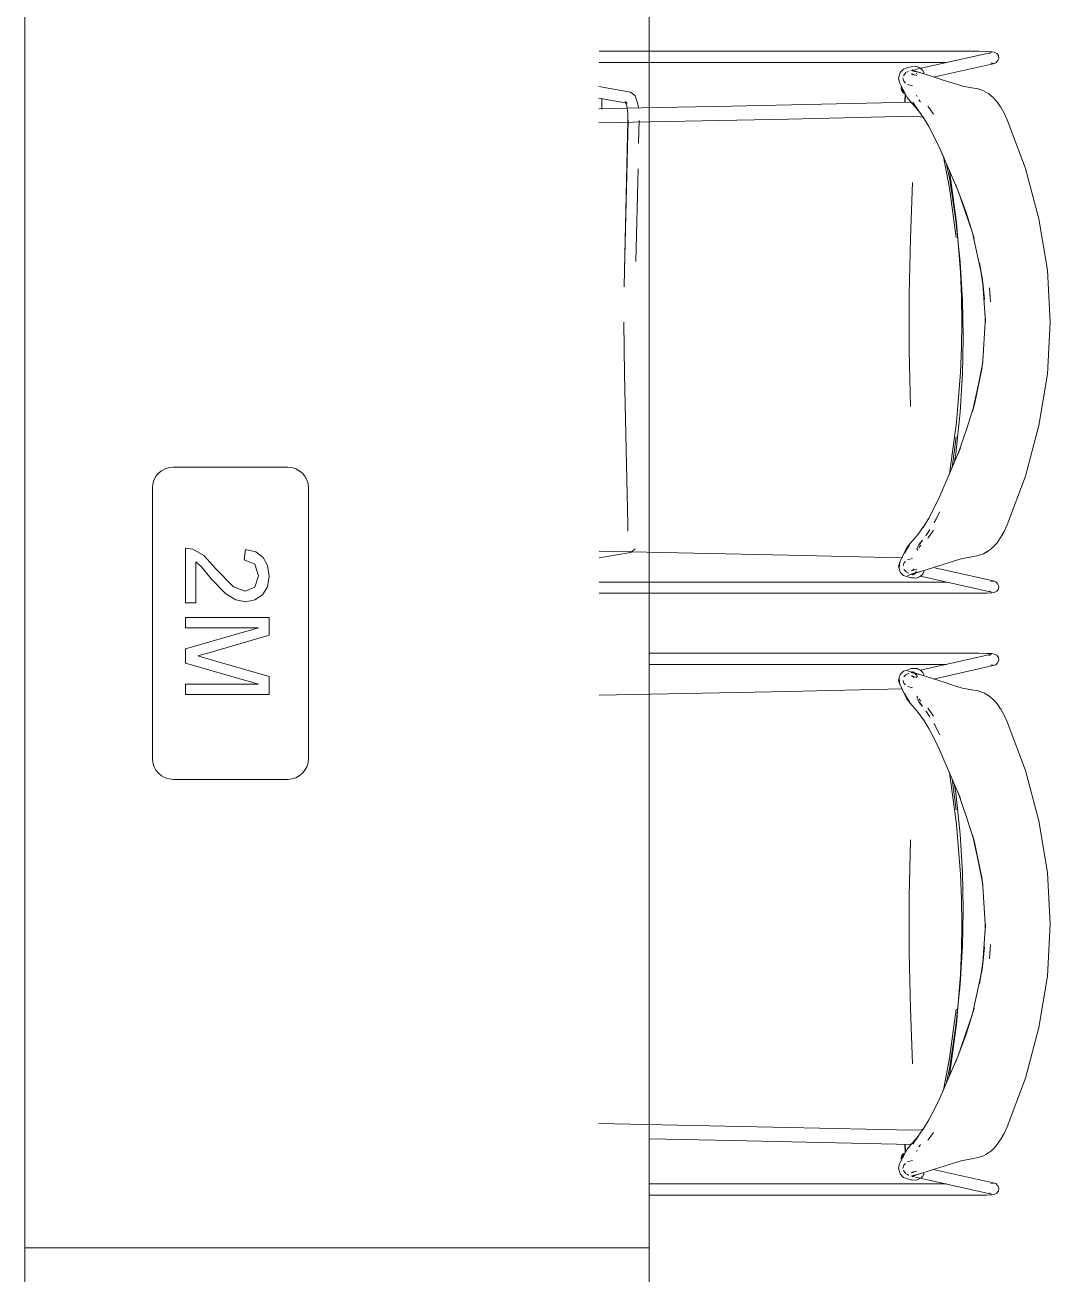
# Model space of a CAD drawing. Header units: millimetres. Extents: x 155927 to 317870, y -36033 to 97293.
# Drawn here: x 184269 to 185254, y 22156 to 23356 of the extents above; entities that cross this region are included whole.
import ezdxf

# ---------------------------------------------------------------- set-up
doc = ezdxf.new("R2010")
doc.units = ezdxf.units.MM
doc.header["$MEASUREMENT"] = 0
doc.layers.add('G-IMPT', color=8, linetype='CONTINUOUS', lineweight=9)
doc.layers.add('I-FURN', color=8, linetype='CONTINUOUS', lineweight=9)

msp = doc.modelspace()

# ---------------------------------------------------------------- linework, layer by layer
at = {"layer": 'G-IMPT'}
for p, q in [((184820.6, 23331.3), (185179.2, 23331.3)), ((185124.2, 23313.7), (185197.7, 23330.2)), ((185185.5, 23331.2), (185179.2, 23331.3)), ((185185.5, 23331.2), (185192.7, 23331.1)), ((185192.7, 23331.1), (185197.9, 23330.8)), ((185197.7, 23330.2), (185195.5, 23329.2)), ((185195.7, 23329.4), (185195.5, 23329.2)), ((185197.9, 23330.8), (185200.3, 23330.4)), ((185200.3, 23330.4), (185202.7, 23329.2)), ((185202.7, 23329.2), (185204.2, 23327.1)), ((184820.6, 23320.4), (185154.2, 23320.4)), ((185120.5, 23316.4), (185117.3, 23315.5)), ((185120.5, 23316.4), (185124.6, 23316.7)), ((185126.3, 23316.4), (185124.6, 23316.7)), ((185126.3, 23316.4), (185126.6, 23316.3)), ((185126.6, 23316.3), (185129.5, 23314.9)), ((185199.2, 23319.3), (185141.7, 23306.5)), ((185196.9, 23320.1), (185199.5, 23319.6)), ((185197.1, 23319.9), (185199.5, 23319.6)), ((185199.2, 23319.3), (185201.7, 23320.1)), ((185203.5, 23322), (185201.7, 23320.1)), ((185201.7, 23320.1), (185202, 23320.4)), ((185203.5, 23322), (185203.8, 23322.3)), ((185204.5, 23324.4), (185203.8, 23322.3)), ((185204.5, 23324.4), (185204.2, 23327.1)), ((185109.5, 23309.5), (185108.3, 23305.3)), ((185109.1, 23301.2), (185108.3, 23305.3)), ((185109.9, 23310.8), (185109.5, 23309.5)), ((185113, 23314.1), (185109.9, 23310.8)), ((185112.5, 23305.6), (185112.7, 23305)), ((185113.1, 23303), (185112.7, 23305)), ((185113, 23314.1), (185117.3, 23315.5)), ((185114.2, 23309.1), (185113.1, 23307.5)), ((185113.1, 23307.5), (185113.8, 23308.6)), ((185113.3, 23308.1), (185115.4, 23310.7)), ((185114.2, 23309.1), (185113.8, 23308.6)), ((185117.7, 23311.8), (185116.1, 23311)), ((185117.3, 23311.5), (185116.1, 23311)), ((185127.7, 23311), (185120.2, 23312.8)), ((185120.2, 23312.8), (185128.4, 23310.8)), ((185120.3, 23309.6), (185122.4, 23308.7)), ((185120.3, 23309.6), (185125.8, 23308.1)), ((185121.3, 23313), (185123.2, 23313.4)), ((185124.8, 23311.9), (185121.6, 23313.4)), ((185123.7, 23312.1), (185121.6, 23313.4)), ((185122.7, 23308.4), (185121.6, 23309.4)), ((185121.6, 23309.4), (185122.4, 23308.7)), ((185122.7, 23308.4), (185122.1, 23309.1)), ((185124.8, 23311.9), (185122.6, 23312.6)), ((185122.6, 23312.6), (185128.4, 23310.8)), ((185123.7, 23312.1), (185124.2, 23311.6)), ((185126.1, 23308.8), (185125.4, 23310.3)), ((185127.7, 23311), (185139.5, 23307.2)), ((185129.7, 23314.7), (185129.5, 23314.9)), ((185129.7, 23314.7), (185131.6, 23312.8)), ((185132.7, 23310.4), (185131.6, 23312.8)), ((185131.7, 23312.6), (185131.6, 23312.8)), ((185132.8, 23310.3), (185131.6, 23312.8)), ((185131.7, 23312.6), (185132.8, 23310.3)), ((185132.7, 23310.4), (185132.8, 23310.3)), ((185139.5, 23307.2), (185152, 23303.3)), ((184850.8, 23291.9), (184820.3, 23297.3)), ((185109.1, 23301.2), (185113.5, 23292.8)), ((185114.8, 23290), (185112.5, 23294.8)), ((185112.5, 23294.8), (185113.5, 23292.8)), ((185113.4, 23302.4), (185113.1, 23303)), ((185113.4, 23302.4), (185115, 23300.6)), ((185117, 23299.2), (185121.7, 23297.9)), ((185152, 23303.3), (185163.9, 23299.5)), ((185169.6, 23297.8), (185163.9, 23299.5)), ((185178.8, 23296.2), (185169.6, 23297.8)), ((185178.8, 23296.2), (185184.8, 23295.1)), ((185189.8, 23293.3), (185184.8, 23295.1)), ((185189.8, 23293.3), (185192, 23292.1)), ((185194.6, 23290.5), (185192, 23292.1)), ((184847.6, 23281.4), (184820.3, 23286.2)), ((184823.2, 23285.7), (184823.2, 23275.6)), ((184847.1, 23278.4), (184845.5, 23283)), ((184845.5, 23283), (184847, 23281.1)), ((184847.6, 23281.4), (184845.7, 23282.4)), ((184845.7, 23282.4), (184847, 23281.1)), ((184850.8, 23291.9), (184852.9, 23290.4)), ((184852.9, 23290.4), (184855, 23288.5)), ((184855.9, 23286.4), (184855, 23288.5)), ((184857.8, 23280.8), (184855.9, 23286.4)), ((184858.3, 23276.7), (184857.8, 23280.8)), ((185120.7, 23282.4), (184947.7, 23278.6)), ((185114.2, 23282.3), (185114.6, 23290.3)), ((185115, 23289.6), (185114.6, 23282.3)), ((185115, 23289.6), (185114.7, 23283.3)), ((185114.8, 23290), (185116.7, 23286.9)), ((185116.7, 23286.9), (185121, 23281.4)), ((185123.9, 23278.2), (185121, 23281.4)), ((185121.9, 23282.3), (185127, 23274.5)), ((185121.9, 23282.3), (185127.5, 23274)), ((185126.2, 23287.8), (185125.6, 23289.2)), ((185127.9, 23284.6), (185128.9, 23283)), ((185129.3, 23282.5), (185128.9, 23283)), ((185195, 23290.3), (185194.6, 23290.5)), ((185195, 23290.3), (185197, 23288.8)), ((185197, 23288.8), (185199.4, 23286.5)), ((185199.4, 23286.5), (185201.2, 23284.7)), ((185203, 23282.6), (185201.2, 23284.7)), ((185206.4, 23277.7), (185203, 23282.6)), ((184820.3, 23275.9), (184861.2, 23276.8)), ((184848, 23271.5), (184847.1, 23278.4)), ((184848.1, 23265.1), (184848, 23271.5)), ((184861.2, 23276.8), (184947.7, 23278.6)), ((185121.2, 23268.8), (185002.4, 23266.1)), ((185129.6, 23268.3), (185121.2, 23268.8)), ((185123.9, 23278.2), (185127.5, 23274)), ((185127, 23274.5), (185132.4, 23267.2)), ((185132.5, 23267.7), (185129.6, 23268.3)), ((185136.3, 23278.6), (185136.7, 23278.1)), ((185136.7, 23278.1), (185141.9, 23270.8)), ((185206.4, 23277.7), (185206.6, 23277.4)), ((185209.7, 23271.8), (185206.6, 23277.4)), ((185212.6, 23265.5), (185209.7, 23271.8)), ((184820.3, 23262.4), (185002.4, 23266.1)), ((184848.1, 23265.1), (184844.9, 23121)), ((184848.3, 23264.9), (184844.9, 23121)), ((184859, 23264.8), (184858.5, 23242.6)), ((185137.3, 23258.9), (185131.9, 23267.9)), ((185132.4, 23267.2), (185131.9, 23267.9)), ((185142.7, 23248.5), (185137.3, 23258.9)), ((185230.2, 23218.6), (185212.6, 23265.5)), ((185142.7, 23248.5), (185148, 23237.9)), ((185152.1, 23228.5), (185148, 23237.9)), ((185152.1, 23228.5), (185148.1, 23237.9)), ((185165.3, 23197.9), (185148.1, 23237.9)), ((185157.3, 23199.6), (185151.5, 23229.8)), ((185151.5, 23229.8), (185157.3, 23199.7)), ((185157.5, 23207.8), (185154.5, 23222.9)), ((184858, 23218.3), (184855.9, 23129.4)), ((185157.5, 23214.1), (185156.9, 23217.3)), ((185163.9, 23166.8), (185157.5, 23214.1)), ((185243.2, 23170.2), (185230.2, 23218.6)), ((185121.7, 23205), (185119.6, 23151.8)), ((185163.8, 23152.4), (185157.3, 23199.7)), ((185157.3, 23199.6), (185163.8, 23152.4)), ((185157.5, 23207.8), (185163.4, 23168.6)), ((185163.1, 23203.7), (185165.3, 23197.9)), ((185163.1, 23203.7), (185165.2, 23197.9)), ((185165.2, 23197.9), (185173.2, 23176.4)), ((185165.3, 23197.9), (185179.4, 23156.8)), ((185165.3, 23197.9), (185173.2, 23176.4)), ((185179.4, 23156.8), (185173.2, 23176.4)), ((185173.2, 23176.4), (185179.2, 23156.7)), ((185163.4, 23168.6), (185167.5, 23128.9)), ((185167.8, 23119), (185163.9, 23166.8)), ((185243.2, 23170.2), (185251.3, 23120.8)), ((185118.6, 23097.9), (185119.6, 23151.8)), ((185180.8, 23151.5), (185179.2, 23156.7)), ((185188.6, 23114.3), (185179.4, 23156.8)), ((185179.4, 23156.8), (185180.8, 23151.5)), ((185167.5, 23128.9), (185169.6, 23091.8)), ((185186.2, 23128), (185187.5, 23120.9)), ((185186.2, 23128), (185188.3, 23113.9)), ((184844.8, 23120.8), (184844.6, 23105)), ((185167.8, 23119), (185168.7, 23095)), ((185188.3, 23113.9), (185189.9, 23102.9)), ((185188.6, 23114.3), (185191, 23092.6)), ((185188.6, 23114.3), (185189.9, 23102.9)), ((185253.9, 23070.9), (185251.3, 23120.8)), ((185191.7, 23070.9), (185189.4, 23107.8)), ((185189.4, 23107.8), (185189.9, 23102.9)), ((185191, 23092.6), (185189.9, 23102.9)), ((185196.4, 23093.8), (185195.8, 23104)), ((185195.8, 23104), (185196.6, 23090.4)), ((185118.6, 23097.9), (185118.6, 23043.8)), ((185168.7, 23095), (185169, 23070.9)), ((185169.6, 23091.8), (185169.9, 23075.5)), ((185191.7, 23070.9), (185191.5, 23078.3)), ((185191.6, 23070.9), (185191.5, 23078.3)), ((184844.5, 23045.8), (184844.3, 23070.9)), ((185169, 23070.9), (185168.7, 23046.8)), ((185169.9, 23075.5), (185170.3, 23056.6)), ((185189.2, 23033.9), (185191.6, 23070.9)), ((185253.9, 23070.9), (185251.3, 23021)), ((185169.9, 23037.8), (185170.3, 23056.6)), ((184844.9, 23020.9), (184844.5, 23045.8)), ((185119.6, 22989.9), (185118.6, 23043.8)), ((185167.8, 23022.7), (185168.7, 23046.8)), ((185169.9, 23037.8), (185169.6, 23021.5)), ((185189.4, 23033.9), (185188.2, 23027.5)), ((185189.2, 23033.9), (185188.7, 23028.6)), ((185189.4, 23033.9), (185189, 23030.4)), ((184848.1, 22876.6), (184844.9, 23020.9)), ((185163.9, 22974.9), (185167.8, 23022.7)), ((185167.5, 22984.4), (185169.6, 23021.5)), ((185179.4, 22985), (185188.6, 23027.5)), ((185188.2, 23027.5), (185181.3, 22992)), ((185181.3, 22992), (185188.6, 23027.5)), ((185243.2, 22971.6), (185251.3, 23021)), ((185181.3, 22992), (185179, 22985.1)), ((185179.4, 22985), (185181.3, 22992)), ((185167.5, 22984.4), (185163.4, 22944.7)), ((185173.8, 22968.9), (185179, 22985.1)), ((185163.9, 22974.9), (185157.5, 22927.6)), ((185173.8, 22968.9), (185165.3, 22943.8)), ((185230.2, 22923.1), (185243.2, 22971.6)), ((185159.7, 22931.2), (185163.8, 22960.9)), ((185159.7, 22931.2), (185163.8, 22960.9)), ((185148, 22903.8), (185167.8, 22950.2)), ((185162.2, 22937.1), (185163.4, 22944.7)), ((185165.3, 22943.8), (185167.8, 22950.2)), ((185157.5, 22927.6), (185157.1, 22925)), ((185230.2, 22923.1), (185212.6, 22876.4)), ((185148, 22903.8), (185142.7, 22893.2)), ((185142.7, 22893.2), (185137.3, 22882.8)), ((185142.5, 22878.4), (185148, 22888.8)), ((185148, 22888.8), (185143, 22879.4)), ((184848.1, 22876.6), (184848, 22870.2)), ((185127, 22867.3), (185132.4, 22874.6)), ((185131.9, 22873.8), (185137.3, 22882.8)), ((185131.9, 22873.8), (185132.4, 22874.6)), ((185142.5, 22878.4), (185143, 22879.4)), ((185212.6, 22876.4), (185209.7, 22869.9)), ((185116.7, 22854.9), (185121, 22860.3)), ((185121, 22860.3), (185123.9, 22863.5)), ((185127, 22867.3), (185123.9, 22863.5)), ((185129.2, 22858.4), (185131.2, 22861.4)), ((185130.8, 22860.9), (185129.2, 22858.4)), ((185130.8, 22860.9), (185131.2, 22861.4)), ((185134.5, 22865.7), (185138.4, 22871.6)), ((185134.5, 22865.7), (185137.2, 22869.6)), ((185136.3, 22863.2), (185136.7, 22863.7)), ((185141.9, 22871), (185136.7, 22863.7)), ((185138.4, 22871.6), (185137.2, 22869.6)), ((185203, 22859.1), (185206.4, 22864)), ((185206.6, 22864.3), (185206.4, 22864)), ((185206.6, 22864.3), (185209.7, 22869.9)), ((185002.4, 22847.2), (184820.6, 22850.9)), ((184820.6, 22844.5), (184850.8, 22849.8)), ((184852.9, 22851.3), (184850.8, 22849.8)), ((184855, 22853.2), (184852.9, 22851.3)), ((185114.8, 22851.8), (185112.2, 22845.7)), ((185118.8, 22857.2), (185114, 22849)), ((185116.5, 22853.6), (185114, 22849)), ((185114.8, 22851.8), (185116.7, 22854.9)), ((185116.5, 22853.6), (185118.8, 22857.2)), ((185125.9, 22853.3), (185127.9, 22857.1)), ((185127.6, 22856.5), (185125.9, 22853.3)), ((185126.8, 22853), (185126, 22851.8)), ((185127.6, 22856.5), (185129.3, 22859.3)), ((185127.6, 22856.5), (185128.9, 22858.7)), ((185127.6, 22856.5), (185127.9, 22857.1)), ((185127.7, 22854.2), (185129.8, 22856.6)), ((185128.9, 22858.7), (185129.3, 22859.3)), ((185184.8, 22846.7), (185189.8, 22848.5)), ((185195, 22851.5), (185189.8, 22848.5)), ((185192, 22849.7), (185189.8, 22848.5)), ((185190.8, 22849), (185189.8, 22848.5)), ((185190.8, 22849), (185195, 22851.5)), ((185194.6, 22851.2), (185192, 22849.7)), ((185195, 22851.5), (185194.6, 22851.2)), ((185195, 22851.5), (185197, 22853)), ((185197, 22853), (185198.9, 22854.7)), ((185199.4, 22855.2), (185198.9, 22854.7)), ((185199.4, 22855.2), (185201.2, 22857)), ((185203, 22859.1), (185201.2, 22857)), ((185111.8, 22844.7), (185002.4, 22847.2)), ((185108.3, 22836.4), (185109.6, 22840.1)), ((185108.3, 22836.4), (185109.5, 22832.2)), ((185108.8, 22835.1), (185109.6, 22840.1)), ((185108.8, 22835.1), (185109.2, 22839.7)), ((185109.2, 22839.7), (185112.2, 22845.7)), ((185112.7, 22836.8), (185112.9, 22838.3)), ((185113.4, 22839.3), (185112.9, 22838.3)), ((185113.4, 22839.3), (185114.9, 22840.9)), ((185116.9, 22842.5), (185121.7, 22843.9)), ((185152, 22838.4), (185130.8, 22831.7)), ((185163.9, 22842.3), (185152, 22838.4)), ((185169.6, 22844), (185163.9, 22842.3)), ((185169.6, 22844), (185178.8, 22845.6)), ((185178.8, 22845.6), (185184.8, 22846.7)), ((185109.5, 22832.2), (185109.9, 22830.9)), ((185109.9, 22830.9), (185113, 22827.7)), ((185117.3, 22826.3), (185113, 22827.7)), ((185113.5, 22833.3), (185115.5, 22831)), ((185117.3, 22830.2), (185116, 22830.7)), ((185116, 22830.7), (185117.7, 22829.9)), ((185117, 22827.5), (185124.8, 22829.8)), ((185117, 22827.5), (185122.6, 22829.1)), ((185117.3, 22826.3), (185120.5, 22825.3)), ((185120.2, 22828.9), (185128.4, 22831)), ((185120.2, 22828.9), (185127.1, 22830.7)), ((185120.4, 22832.1), (185125.8, 22833.7)), ((185120.4, 22832.1), (185122.7, 22833.3)), ((185120.5, 22825.3), (185123.3, 22825.2)), ((185123.2, 22828.3), (185121.3, 22828.7)), ((185121.6, 22832.3), (185123.1, 22833.8)), ((185121.6, 22832.3), (185122.7, 22833.3)), ((185121.6, 22828.3), (185124.8, 22829.8)), ((185121.6, 22828.3), (185123.7, 22829.6)), ((185123.1, 22833.8), (185122.1, 22832.7)), ((185122.6, 22829.1), (185130.8, 22831.7)), ((185123.3, 22825.2), (185124.6, 22825.1)), ((185123.7, 22829.6), (185125.4, 22831.5)), ((185126.3, 22825.4), (185124.6, 22825.1)), ((185126.3, 22825.4), (185129.7, 22827)), ((185126.3, 22825.4), (185129.5, 22826.8)), ((185126.3, 22825.4), (185126.6, 22825.4)), ((185129.7, 22827), (185126.6, 22825.4)), ((185128.4, 22831), (185127.1, 22830.7)), ((185129.5, 22826.8), (185131.6, 22828.9)), ((185131.2, 22828.7), (185129.5, 22826.8)), ((185129.7, 22827), (185129.5, 22826.8)), ((185197.6, 22811.5), (185129.5, 22826.9)), ((185131.2, 22828.7), (185129.7, 22827)), ((185131.7, 22829.1), (185131.6, 22828.9)), ((185132.7, 22831.4), (185131.7, 22829.1)), ((185132.7, 22831.4), (185132.8, 22831.5)), ((185143, 22835), (185199.2, 22822.4)), ((185154.2, 22821.3), (184820.6, 22821.3)), ((185197.6, 22811.5), (185195.5, 22812.6)), ((185195.5, 22812.6), (185195.7, 22812.4)), ((185196.9, 22821.7), (185199.5, 22822.1)), ((185197.1, 22821.8), (185199.5, 22822.1)), ((185199.2, 22822.4), (185201.7, 22821.6)), ((185200.3, 22811.3), (185202.7, 22812.5)), ((185201.7, 22821.6), (185202, 22821.3)), ((185203.8, 22819.4), (185202, 22821.3)), ((185202.7, 22812.5), (185204.2, 22814.6)), ((185203.8, 22819.4), (185204.5, 22817.3)), ((185204.2, 22814.6), (185204.5, 22817.3)), ((184820.6, 22810.5), (185179.2, 22810.5)), ((185179.2, 22810.5), (185185.5, 22810.5)), ((185192.7, 22810.7), (185185.5, 22810.5)), ((185197.9, 22810.9), (185192.7, 22810.7)), ((185200.3, 22811.3), (185197.9, 22810.9)), ((184868.7, 22752.9), (185179.2, 22752.9)), ((185179.2, 22752.9), (185185.5, 22752.9)), ((185192.7, 22752.7), (185185.5, 22752.9)), ((185197.9, 22752.5), (185192.7, 22752.7)), ((185200.3, 22752.1), (185197.9, 22752.5)), ((185200.3, 22752.1), (185202.7, 22750.9)), ((185154.2, 22742.1), (184868.7, 22742.1)), ((185197.6, 22751.9), (185129.5, 22736.5)), ((185141.9, 22728.1), (185199.2, 22741)), ((185197.6, 22751.9), (185195.5, 22750.8)), ((185195.5, 22750.8), (185195.7, 22751)), ((185196.9, 22741.7), (185199.5, 22741.3)), ((185197.1, 22741.6), (185199.5, 22741.3)), ((185199.2, 22741), (185201.7, 22741.8)), ((185201.7, 22741.8), (185202, 22742.1)), ((185203.8, 22744), (185202, 22742.1)), ((185202.7, 22750.9), (185204.2, 22748.8)), ((185203.8, 22744), (185204.5, 22746.1)), ((185204.2, 22748.8), (185204.5, 22746.1)), ((185108.3, 22727), (185109.5, 22731.2)), ((185108.8, 22728.3), (185109.6, 22723.3)), ((185108.8, 22728.3), (185109.2, 22723.7)), ((185109.5, 22731.2), (185109.9, 22732.5)), ((185109.9, 22732.5), (185113, 22735.7)), ((185117.3, 22737.1), (185113, 22735.7)), ((185113.5, 22730.1), (185115.5, 22732.4)), ((185118.3, 22733.5), (185116, 22732.7)), ((185116, 22732.7), (185117.7, 22733.5)), ((185117, 22735.9), (185122.6, 22734.3)), ((185117, 22735.9), (185124.8, 22733.6)), ((185117.3, 22737.1), (185120.5, 22738.1)), ((185120.2, 22734.5), (185128.4, 22732.4)), ((185120.2, 22734.5), (185127.1, 22732.7)), ((185120.4, 22731.3), (185122.7, 22730.1)), ((185120.4, 22731.3), (185125.8, 22729.7)), ((185120.5, 22738.1), (185123.3, 22738.2)), ((185123.2, 22735.1), (185121.3, 22734.7)), ((185121.6, 22735.1), (185123.7, 22733.8)), ((185121.6, 22735.1), (185124.8, 22733.6)), ((185121.6, 22731.1), (185122.7, 22730.1)), ((185121.6, 22731.1), (185123.1, 22729.6)), ((185123.1, 22729.6), (185122.1, 22730.7)), ((185122.6, 22734.3), (185130.8, 22731.7)), ((185123.3, 22738.2), (185124.6, 22738.3)), ((185123.7, 22733.8), (185125.4, 22731.9)), ((185126.3, 22738.1), (185124.6, 22738.3)), ((185126.4, 22730.1), (185125.4, 22731.9)), ((185126.3, 22738.1), (185129.7, 22736.4)), ((185126.3, 22738.1), (185126.6, 22738)), ((185126.3, 22738.1), (185129.5, 22736.6)), ((185129.7, 22736.4), (185126.6, 22738)), ((185128.4, 22732.4), (185127.1, 22732.7)), ((185131.2, 22734.7), (185129.5, 22736.6)), ((185129.7, 22736.4), (185129.5, 22736.6)), ((185129.5, 22736.6), (185131.6, 22734.5)), ((185131.2, 22734.7), (185129.7, 22736.4)), ((185152, 22725), (185130.8, 22731.7)), ((185131.7, 22734.3), (185131.6, 22734.5)), ((185132.7, 22732), (185131.7, 22734.3)), ((185132.7, 22732), (185132.8, 22731.9)), ((185002.4, 22716.2), (184820.6, 22712.5)), ((185111.8, 22718.7), (185002.4, 22716.2)), ((185108.3, 22727), (185109.6, 22723.3)), ((185109.2, 22723.7), (185112.2, 22717.7)), ((185114.8, 22711.6), (185112.2, 22717.7)), ((185112.7, 22726.6), (185112.9, 22725.1)), ((185113.4, 22724.1), (185112.9, 22725.1)), ((185113.4, 22724.1), (185114.9, 22722.5)), ((185116.9, 22720.9), (185121.7, 22719.6)), ((185163.9, 22721.1), (185152, 22725)), ((185169.6, 22719.4), (185163.9, 22721.1)), ((185169.6, 22719.4), (185178.8, 22717.8)), ((185178.8, 22717.8), (185184.8, 22716.7)), ((185184.8, 22716.7), (185189.8, 22714.9)), ((185116.5, 22709.8), (185114, 22714.5)), ((185118.8, 22706.2), (185114, 22714.5)), ((185114.8, 22711.6), (185116.7, 22708.5)), ((185116.5, 22709.8), (185118.8, 22706.2)), ((185116.7, 22708.5), (185121, 22703.1)), ((185127.6, 22706.9), (185125.9, 22710.1)), ((185125.9, 22710.1), (185127.9, 22706.3)), ((185126.8, 22710.4), (185126, 22711.6)), ((185127.6, 22706.9), (185127.9, 22706.3)), ((185127.6, 22706.9), (185128.9, 22704.7)), ((185127.6, 22706.9), (185129.3, 22704.1)), ((185127.7, 22709.2), (185129.8, 22706.8)), ((185128.9, 22704.7), (185129.3, 22704.1)), ((185130.8, 22702.5), (185129.2, 22705)), ((185129.2, 22705), (185131.2, 22702)), ((185190.8, 22714.4), (185189.8, 22714.9)), ((185195, 22712), (185189.8, 22714.9)), ((185192, 22713.7), (185189.8, 22714.9)), ((185190.8, 22714.4), (185195, 22712)), ((185194.6, 22712.2), (185192, 22713.7)), ((185195, 22712), (185194.6, 22712.2)), ((185195, 22712), (185197, 22710.4)), ((185197, 22710.4), (185198.9, 22708.7)), ((185199.4, 22708.2), (185198.9, 22708.7)), ((185199.4, 22708.2), (185201.2, 22706.4)), ((185203, 22704.3), (185201.2, 22706.4)), ((185203, 22704.3), (185206.4, 22699.4)), ((185121, 22703.1), (185123.9, 22699.9)), ((185127, 22696.1), (185123.9, 22699.9)), ((185127, 22696.1), (185132.4, 22688.8)), ((185130.8, 22702.5), (185131.2, 22702)), ((185134.5, 22697.7), (185138.4, 22691.8)), ((185134.5, 22697.7), (185137.2, 22693.8)), ((185136.3, 22700.2), (185136.7, 22699.7)), ((185141.9, 22692.4), (185136.7, 22699.7)), ((185138.4, 22691.8), (185137.2, 22693.8)), ((185206.6, 22699.1), (185206.4, 22699.4)), ((185206.6, 22699.1), (185209.7, 22693.5)), ((185212.6, 22687), (185209.7, 22693.5)), ((185131.9, 22689.6), (185132.4, 22688.8)), ((185131.9, 22689.6), (185137.3, 22680.6)), ((185142.7, 22670.2), (185137.3, 22680.6)), ((185142.5, 22685), (185148, 22674.6)), ((185142.5, 22685), (185143, 22684)), ((185148, 22674.6), (185143, 22684)), ((185230.2, 22640.3), (185212.6, 22687)), ((185148, 22659.6), (185142.7, 22670.2)), ((185148, 22659.6), (185167.8, 22613.2)), ((185157.5, 22635.8), (185157.1, 22638.4)), ((185163.9, 22588.5), (185157.5, 22635.8)), ((185159.7, 22632.2), (185163.8, 22602.5)), ((185159.7, 22632.2), (185163.8, 22602.5)), ((185230.2, 22640.3), (185243.2, 22591.8)), ((185162.2, 22626.3), (185163.4, 22618.7)), ((185167.5, 22579), (185163.4, 22618.7)), ((185173.8, 22594.5), (185165.3, 22619.6)), ((185165.3, 22619.6), (185167.8, 22613.2)), ((185163.9, 22588.5), (185167.8, 22540.7)), ((185173.8, 22594.5), (185179, 22578.3)), ((185243.2, 22591.8), (185251.3, 22542.4)), ((185119.6, 22573.5), (185118.6, 22519.6)), ((185167.5, 22579), (185169.6, 22541.9)), ((185181.3, 22571.4), (185179, 22578.3)), ((185179.4, 22578.4), (185181.3, 22571.4)), ((185179.4, 22578.4), (185188.6, 22535.9)), ((185188.2, 22535.9), (185181.3, 22571.4)), ((185181.3, 22571.4), (185188.6, 22535.9)), ((185167.8, 22540.7), (185168.7, 22516.6)), ((185169.9, 22525.6), (185169.6, 22541.9)), ((185253.9, 22492.5), (185251.3, 22542.4)), ((185169.9, 22525.6), (185170.3, 22506.8)), ((185189.4, 22529.5), (185188.2, 22535.9)), ((185189.2, 22529.5), (185188.8, 22533.6)), ((185189.4, 22529.5), (185189, 22533)), ((185189.2, 22529.5), (185191.6, 22492.5)), ((185118.6, 22465.5), (185118.6, 22519.6)), ((185169, 22492.5), (185168.7, 22516.6)), ((185169.9, 22487.9), (185170.3, 22506.8)), ((185168.7, 22468.4), (185169, 22492.5)), ((185191.7, 22492.5), (185189.4, 22455.6)), ((185191.7, 22492.5), (185191.5, 22485.1)), ((185191.6, 22492.5), (185191.5, 22485.1)), ((185253.9, 22492.5), (185251.3, 22442.6)), ((185169.6, 22471.6), (185169.9, 22487.9)), ((185118.6, 22465.5), (185119.6, 22411.6)), ((185167.5, 22434.6), (185169.6, 22471.6)), ((185167.8, 22444.4), (185168.7, 22468.4)), ((185188.6, 22449.2), (185191, 22470.8)), ((185191, 22470.8), (185189.9, 22460.5)), ((185195.8, 22459.4), (185196.6, 22473)), ((185196.4, 22469.6), (185195.8, 22459.4)), ((185188.3, 22449.5), (185189.9, 22460.5)), ((185188.6, 22449.2), (185189.9, 22460.5)), ((185189.4, 22455.6), (185189.9, 22460.5)), ((185167.8, 22444.4), (185163.9, 22396.6)), ((185188.6, 22449.2), (185179.4, 22406.6)), ((185186.2, 22435.4), (185188.3, 22449.5)), ((185186.2, 22435.4), (185187.5, 22442.5)), ((185243.2, 22393.2), (185251.3, 22442.6)), ((185163.4, 22394.8), (185167.5, 22434.6)), ((185121.7, 22358.4), (185119.6, 22411.6)), ((185157.3, 22363.8), (185163.8, 22411)), ((185163.8, 22411), (185157.3, 22363.7)), ((185165.3, 22365.5), (185179.4, 22406.6)), ((185173.2, 22387), (185179.2, 22406.7)), ((185179.4, 22406.6), (185173.2, 22387)), ((185180.8, 22411.9), (185179.2, 22406.7)), ((185179.4, 22406.6), (185180.8, 22411.9)), ((185163.9, 22396.6), (185157.5, 22349.3)), ((185157.5, 22355.6), (185163.4, 22394.8)), ((185243.2, 22393.2), (185230.2, 22344.8)), ((185165.2, 22365.5), (185173.2, 22387)), ((185165.3, 22365.5), (185173.2, 22387)), ((185165.3, 22365.5), (185148.1, 22325.5)), ((185157.3, 22363.8), (185151.5, 22333.6)), ((185151.5, 22333.6), (185157.3, 22363.7)), ((185163.1, 22359.7), (185165.3, 22365.5)), ((185163.1, 22359.7), (185165.2, 22365.5)), ((185157.5, 22355.6), (185154.5, 22340.5)), ((185157.5, 22349.3), (185156.9, 22346.1)), ((185230.2, 22344.8), (185212.6, 22297.9)), ((185152.1, 22334.9), (185148, 22325.5)), ((185152.1, 22334.9), (185148.1, 22325.5)), ((185142.7, 22314.9), (185148, 22325.5)), ((185142.7, 22314.9), (185137.3, 22304.5)), ((184820.3, 22301), (185002.4, 22297.3)), ((185121.2, 22294.6), (185002.4, 22297.3)), ((185127, 22288.9), (185132.4, 22296.3)), ((185137.3, 22304.5), (185131.9, 22295.5)), ((185132.4, 22296.3), (185131.9, 22295.5)), ((185212.6, 22297.9), (185209.7, 22291.6)), ((184868.7, 22286.5), (184947.7, 22284.8)), ((185120.7, 22281), (184947.7, 22284.8)), ((185123.9, 22285.2), (185121, 22282)), ((185129.6, 22295.1), (185121.2, 22294.6)), ((185121.9, 22281.1), (185127.5, 22289.4)), ((185121.9, 22281.1), (185127, 22288.9)), ((185123.9, 22285.2), (185127.5, 22289.4)), ((185132.5, 22295.7), (185129.6, 22295.1)), ((185136.3, 22284.8), (185136.7, 22285.3)), ((185136.7, 22285.3), (185141.9, 22292.6)), ((185206.4, 22285.7), (185203, 22280.8)), ((185206.4, 22285.7), (185206.6, 22286)), ((185209.7, 22291.6), (185206.6, 22286)), ((185114.8, 22273.4), (185112.5, 22268.6)), ((185114.2, 22281.1), (185114.6, 22273.1)), ((185115, 22273.8), (185114.6, 22281.1)), ((185115, 22273.8), (185114.7, 22280.1)), ((185114.8, 22273.4), (185116.7, 22276.5)), ((185116.7, 22276.5), (185121, 22282)), ((185126.2, 22275.6), (185125.6, 22274.2)), ((185127.9, 22278.8), (185128.9, 22280.4)), ((185129.3, 22280.9), (185128.9, 22280.4)), ((185194.6, 22272.9), (185192, 22271.3)), ((185195, 22273.1), (185194.6, 22272.9)), ((185195, 22273.1), (185197, 22274.6)), ((185197, 22274.6), (185199.4, 22276.9)), ((185199.4, 22276.9), (185201.2, 22278.7)), ((185203, 22280.8), (185201.2, 22278.7)), ((185109.1, 22262.2), (185108.3, 22258.1)), ((185109.1, 22262.2), (185113.5, 22270.6)), ((185112.5, 22268.6), (185113.5, 22270.6)), ((185113.1, 22260.4), (185112.7, 22258.4)), ((185113.4, 22261), (185113.1, 22260.4)), ((185113.4, 22261), (185115, 22262.8)), ((185117, 22264.2), (185121.7, 22265.5)), ((185139.5, 22256.2), (185152, 22260.1)), ((185152, 22260.1), (185163.9, 22263.9)), ((185169.6, 22265.6), (185163.9, 22263.9)), ((185178.8, 22267.2), (185169.6, 22265.6)), ((185178.8, 22267.2), (185184.8, 22268.3)), ((185189.8, 22270.1), (185184.8, 22268.3)), ((185189.8, 22270.1), (185192, 22271.3)), ((185109.5, 22253.9), (185108.3, 22258.1)), ((185109.9, 22252.6), (185109.5, 22253.9)), ((185113, 22249.3), (185109.9, 22252.6)), ((185112.5, 22257.8), (185112.7, 22258.4)), ((185113, 22249.3), (185117.3, 22248)), ((185114.2, 22254.3), (185113.1, 22255.9)), ((185113.1, 22255.9), (185113.8, 22254.8)), ((185113.3, 22255.3), (185115.4, 22252.7)), ((185114.2, 22254.3), (185113.8, 22254.8)), ((185118.3, 22251.5), (185116.1, 22252.4)), ((185117.7, 22251.6), (185116.1, 22252.4)), ((185120.2, 22250.6), (185128.4, 22252.6)), ((185127.7, 22252.4), (185120.2, 22250.6)), ((185120.3, 22253.8), (185125.8, 22255.3)), ((185120.3, 22253.8), (185122.4, 22254.7)), ((185121.3, 22250.4), (185123.2, 22250)), ((185122.7, 22255), (185121.6, 22254)), ((185121.6, 22254), (185122.4, 22254.7)), ((185124.8, 22251.5), (185121.6, 22250)), ((185123.7, 22251.3), (185121.6, 22250)), ((185122.7, 22255), (185122.1, 22254.3)), ((185122.6, 22250.8), (185128.4, 22252.6)), ((185124.8, 22251.5), (185122.6, 22250.8)), ((185124.7, 22249.6), (185197.7, 22233.2)), ((185126.6, 22247.1), (185129.5, 22248.5)), ((185127.7, 22252.4), (185139.5, 22256.2)), ((185129.7, 22248.7), (185129.5, 22248.5)), ((185129.7, 22248.7), (185131.6, 22250.6)), ((185132.8, 22253.1), (185131.6, 22250.6)), ((185132.7, 22253), (185131.6, 22250.6)), ((185131.7, 22250.8), (185131.6, 22250.6)), ((185131.7, 22250.8), (185132.8, 22253.1)), ((185132.7, 22253), (185132.8, 22253.1)), ((185199.2, 22244.1), (185141.7, 22256.9)), ((184868.7, 22243), (185154.2, 22243)), ((185120.5, 22247), (185117.3, 22248)), ((185120.5, 22247), (185124.6, 22246.7)), ((185126.3, 22247), (185124.6, 22246.7)), ((185126.3, 22247), (185126.6, 22247.1)), ((185196.9, 22243.3), (185199.5, 22243.8)), ((185197.1, 22243.5), (185199.5, 22243.8)), ((185199.2, 22244.1), (185201.7, 22243.3)), ((185203.5, 22241.4), (185201.7, 22243.3)), ((185201.7, 22243.3), (185202, 22243)), ((185202.7, 22234.2), (185204.2, 22236.3)), ((185203.5, 22241.4), (185203.8, 22241.1)), ((185204.5, 22239), (185203.8, 22241.1)), ((185204.5, 22239), (185204.2, 22236.3)), ((184868.7, 22232.1), (185179.2, 22232.1)), ((185185.5, 22232.2), (185179.2, 22232.1)), ((185185.5, 22232.2), (185192.7, 22232.3)), ((185192.7, 22232.3), (185197.9, 22232.6)), ((185197.7, 22233.2), (185195.5, 22234.2)), ((185195.7, 22234), (185195.5, 22234.2)), ((185197.9, 22232.6), (185200.3, 22233)), ((185200.3, 22233), (185202.7, 22234.2))]:
    msp.add_line(p, q, dxfattribs=at)
at = {"layer": 'I-FURN'}
for p, q in [((184268.7, 23381.7), (184268.7, 22181.6)), ((184868.7, 22181.6), (184868.7, 23381.7)), ((185111.3, 23297.7), (185110.7, 23296.1)), ((185110.7, 23296.1), (185110.8, 23295)), ((185113.2, 23291.1), (185110.7, 23296.1)), ((185110.7, 23296.1), (185112.3, 23291.9)), ((185110.7, 23296.1), (185111.1, 23293.8)), ((185110.7, 23296.1), (185111.6, 23292.8)), ((185110.8, 23295), (185111.1, 23293.8)), ((185111.1, 23293.8), (185111.6, 23292.8)), ((185112.3, 23291.9), (185111.6, 23292.8)), ((185113.2, 23291.1), (185112.6, 23294.9)), ((185113.2, 23291.1), (185113.1, 23293.7)), ((185113.2, 23291.1), (185113.3, 23293.1)), ((185113.2, 23291.1), (185113.5, 23292.8)), ((185113.2, 23291.1), (185113.6, 23292.5)), ((185113.2, 23291.1), (185112.3, 23291.9)), ((185113.2, 23291.1), (185114.5, 23290.9)), ((184521.2, 22931.7), (184411.2, 22931.7)), ((184391.2, 22911.7), (184391.2, 22651.7)), ((184541.2, 22651.7), (184541.2, 22911.7)), ((184429.9, 22852.8), (184423, 22853.9)), ((184423, 22853.9), (184423, 22801.2)), ((184440.6, 22846.7), (184429.9, 22852.8)), ((184480.8, 22852.6), (184479.5, 22842.6)), ((184490.5, 22850.2), (184480.8, 22852.6)), ((184497.6, 22844.9), (184490.5, 22850.2)), ((184433, 22801.2), (184433, 22840.6)), ((184433, 22840.6), (184438.2, 22836.1)), ((184438.2, 22836.1), (184447.8, 22824.5)), ((184452.2, 22834.1), (184440.6, 22846.7)), ((184479.5, 22842.6), (184489.6, 22838.4)), ((184489.6, 22838.4), (184493.3, 22827.2)), ((184501.9, 22837.1), (184497.6, 22844.9)), ((184503.4, 22827), (184501.9, 22837.1)), ((184447.8, 22824.5), (184461.6, 22810.1)), ((184469, 22816.8), (184452.2, 22834.1)), ((184493.3, 22827.2), (184489.6, 22816.5)), ((184501.8, 22816.8), (184503.4, 22827)), ((184480.3, 22812.5), (184469, 22816.8)), ((184489.6, 22816.5), (184480.3, 22812.5)), ((184496.9, 22809), (184501.8, 22816.8)), ((184423, 22801.2), (184433, 22801.2)), ((184461.6, 22810.1), (184471.4, 22804.2)), ((184471.4, 22804.2), (184481, 22802.4)), ((184481, 22802.4), (184489.7, 22804.1)), ((184489.7, 22804.1), (184496.9, 22809)), ((184423, 22787.3), (184423, 22777.3)), ((184503.4, 22787.3), (184423, 22787.3)), ((184423, 22777.3), (184493.3, 22777.3)), ((184493.3, 22777.3), (184423, 22757.1)), ((184503.4, 22770.1), (184503.4, 22787.3)), ((184446.7, 22753.6), (184503.4, 22770.1)), ((184423, 22757.1), (184423, 22743.5)), ((184434.9, 22750.3), (184446.7, 22753.6)), ((184423, 22743.5), (184493.3, 22723.3)), ((184447.7, 22746.7), (184434.9, 22750.3)), ((184503.4, 22730.5), (184447.7, 22746.7)), ((184503.4, 22713.3), (184503.4, 22730.5)), ((184493.3, 22723.3), (184423, 22723.3)), ((184423, 22723.3), (184423, 22713.3)), ((184423, 22713.3), (184503.4, 22713.3)), ((184411.2, 22631.7), (184521.2, 22631.7)), ((185113.2, 22272.3), (185110.7, 22267.3)), ((185113.2, 22272.3), (185112.3, 22271.5)), ((185113.2, 22272.3), (185112.6, 22268.5)), ((185113.2, 22272.3), (185113.1, 22269.7)), ((185113.2, 22272.3), (185114.5, 22272.5)), ((185113.2, 22272.3), (185113.6, 22270.9)), ((185113.2, 22272.3), (185113.3, 22270.3)), ((185113.2, 22272.3), (185113.5, 22270.6)), ((185110.7, 22267.3), (185112.3, 22271.5)), ((185110.7, 22267.3), (185111.6, 22270.6)), ((185110.7, 22267.3), (185111.1, 22269.6)), ((185110.7, 22267.3), (185110.8, 22268.4)), ((185111.3, 22265.7), (185110.7, 22267.3)), ((185110.8, 22268.4), (185111.1, 22269.6)), ((185111.1, 22269.6), (185111.6, 22270.6)), ((185112.3, 22271.5), (185111.6, 22270.6)), ((184868.7, 22181.8), (184268.7, 22181.8)), ((184268.7, 22181.8), (184268.7, 20981.7)), ((184268.7, 22181.6), (184868.7, 22181.6)), ((184868.7, 20981.7), (184868.7, 22181.8))]:
    msp.add_line(p, q, dxfattribs=at)
for centre, start, end in [((184411.2, 22911.7), 90, 180), ((184521.2, 22911.7), 0, 90), ((184411.2, 22651.7), 180, 270), ((184521.2, 22651.7), 270, 0)]:
    msp.add_arc(centre, 20, start, end, dxfattribs=at)

doc.saveas('drawing.dxf')
